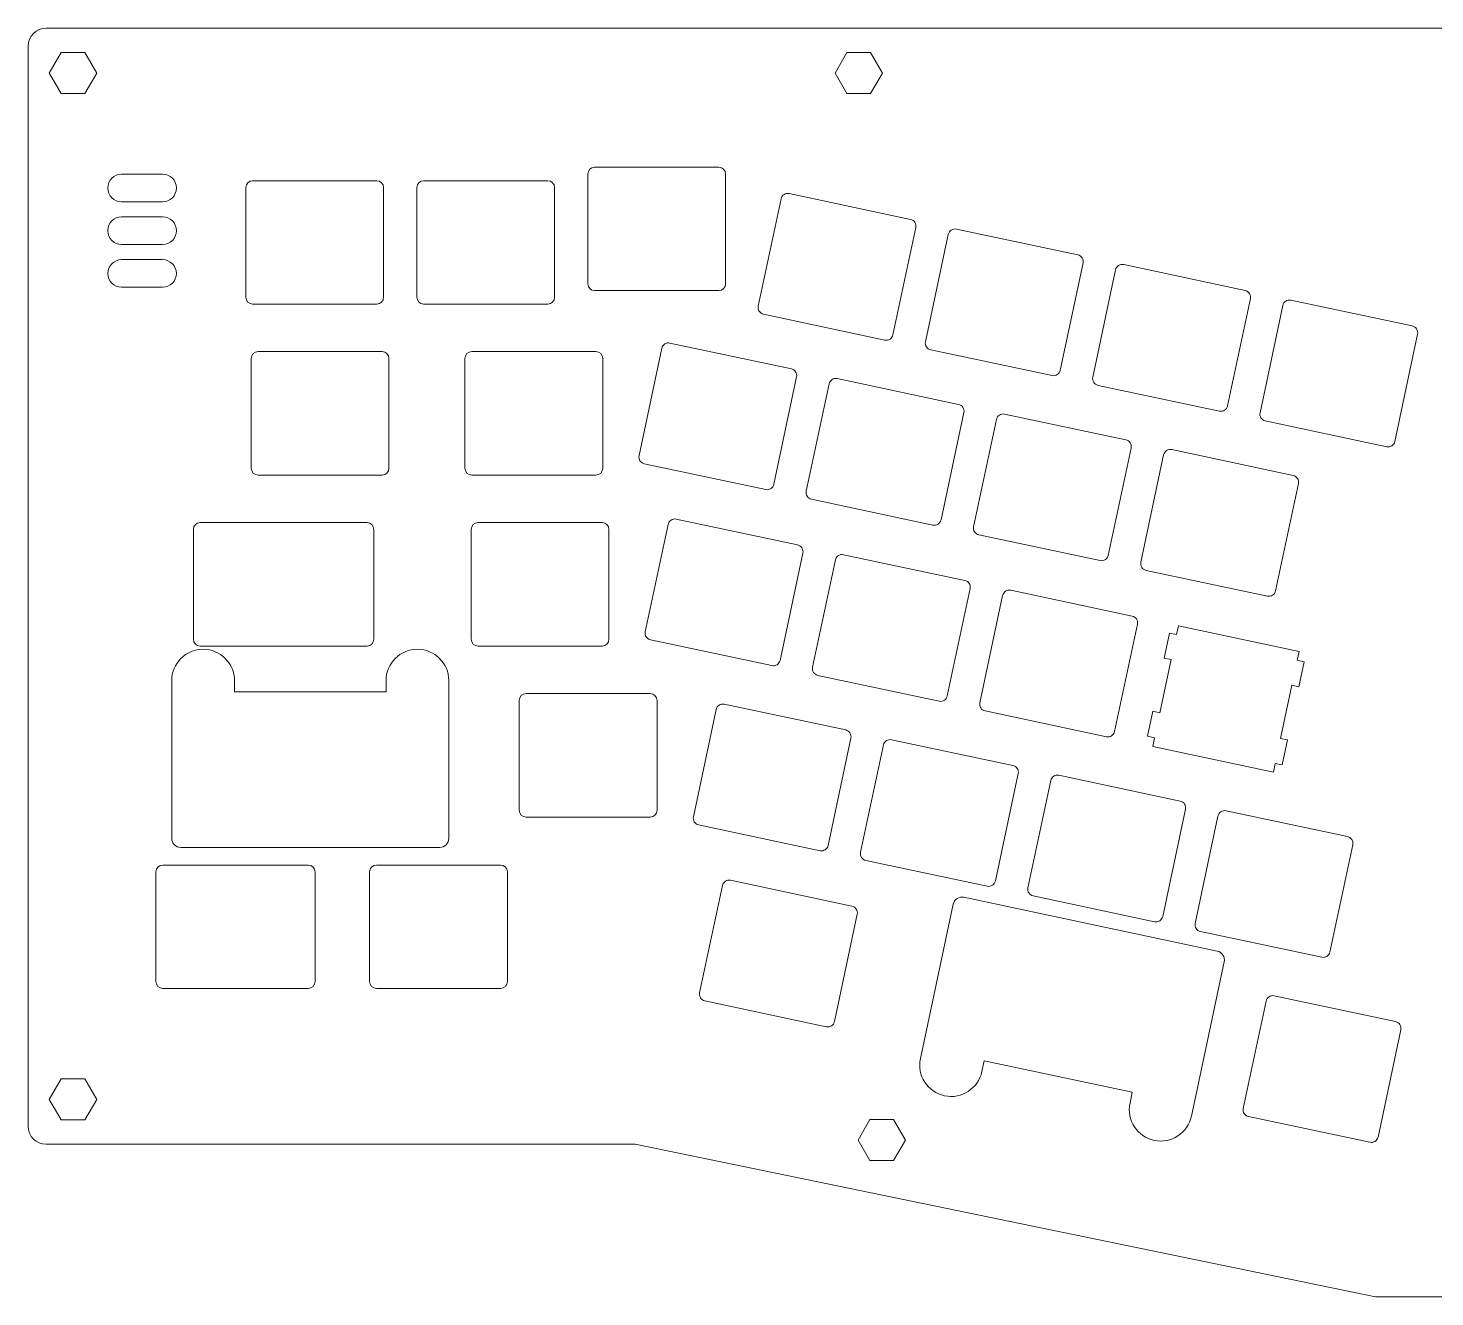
# Model space of a CAD drawing. Header units: millimetres. Extents: x -180 to 179, y -70 to 72.
# Drawn here: x -180.1 to -23.4, y -69.8 to 71.6 of the extents above; entities that cross this region are included whole.
import ezdxf

# ---------------------------------------------------------------- set-up
doc = ezdxf.new("R2010")
doc.units = ezdxf.units.MM
doc.header["$MEASUREMENT"] = 0
doc.layers.add('Layer 1', color=7, linetype='Continuous')

msp = doc.modelspace()

# ---------------------------------------------------------------- linework, layer by layer
at = {"layer": 'Layer 1', "color": 3, "lineweight": 9}
msp.add_open_spline([(-10.0096, -69.7832), (-10.0096, -69.7832), (-29.9871, -69.7832), (-29.9871, -69.7832), (-29.9871, -69.7832), (-29.9871, -69.7832), (-112.4466, -52.7825), (-112.4466, -52.7825), (-112.4466, -52.7825), (-112.4466, -52.7825), (-178.0799, -52.7825), (-178.0799, -52.7825), (-178.0799, -52.7825), (-179.1843, -52.7825), (-180.0789, -51.8874), (-180.0789, -50.7817), (-180.0789, -50.7817), (-180.0789, -50.7817), (-180.0789, 69.5713), (-180.0789, 69.5713), (-180.0789, 69.5713), (-180.0789, 70.6758), (-179.1843, 71.5724), (-178.0799, 71.5724)], degree=3, knots=[0, 0, 0, 0, 0.14285714, 0.14285714, 0.14285714, 0.14285714, 0.28571429, 0.28571429, 0.28571429, 0.28571429, 0.42857143, 0.42857143, 0.42857143, 0.42857143, 0.57142857, 0.57142857, 0.57142857, 0.57142857, 0.71428571, 0.71428571, 0.71428571, 0.71428571, 1, 1, 1, 1], dxfattribs=at)
msp.add_open_spline([(176.9986, 71.5724), (176.9986, 71.5724), (-178.0799, 71.5724), (-178.0799, 71.5724)], degree=3, dxfattribs=at)
at = {"layer": 'Layer 1', "color": 1, "lineweight": 5}
for points, knots in [([(-177.72, 66.571), (-177.72, 66.571), (-177.0602, 67.7139), (-177.0602, 67.7139), (-177.0602, 67.7139), (-177.0602, 67.7139), (-176.3988, 68.857), (-176.3988, 68.857), (-176.3988, 68.857), (-176.3988, 68.857), (-173.7606, 68.857), (-173.7606, 68.857), (-173.7606, 68.857), (-173.7606, 68.857), (-172.4412, 66.571), (-172.4412, 66.571), (-172.4412, 66.571), (-172.4412, 66.571), (-173.7606, 64.2855), (-173.7606, 64.2855), (-173.7606, 64.2855), (-173.7606, 64.2855), (-176.3988, 64.2855), (-176.3988, 64.2855), (-176.3988, 64.2855), (-176.3988, 64.2855), (-177.0602, 65.4285), (-177.0602, 65.4285), (-177.0602, 65.4285), (-177.0602, 65.4285), (-177.72, 66.571), (-177.72, 66.571)], [0, 0, 0, 0, 0.11111111, 0.11111111, 0.11111111, 0.11111111, 0.22222222, 0.22222222, 0.22222222, 0.22222222, 0.33333333, 0.33333333, 0.33333333, 0.33333333, 0.44444444, 0.44444444, 0.44444444, 0.44444444, 0.55555556, 0.55555556, 0.55555556, 0.55555556, 0.66666667, 0.66666667, 0.66666667, 0.66666667, 0.77777778, 0.77777778, 0.77777778, 0.77777778, 1, 1, 1, 1]), ([(-90.1873, 66.571), (-90.1873, 66.571), (-88.868, 68.857), (-88.868, 68.857), (-88.868, 68.857), (-88.868, 68.857), (-86.2278, 68.857), (-86.2278, 68.857), (-86.2278, 68.857), (-86.2278, 68.857), (-84.9085, 66.571), (-84.9085, 66.571), (-84.9085, 66.571), (-84.9085, 66.571), (-86.2278, 64.2855), (-86.2278, 64.2855), (-86.2278, 64.2855), (-86.2278, 64.2855), (-88.868, 64.2855), (-88.868, 64.2855), (-88.868, 64.2855), (-88.868, 64.2855), (-90.1873, 66.571), (-90.1873, 66.571)], [0, 0, 0, 0, 0.14285714, 0.14285714, 0.14285714, 0.14285714, 0.28571429, 0.28571429, 0.28571429, 0.28571429, 0.42857143, 0.42857143, 0.42857143, 0.42857143, 0.57142857, 0.57142857, 0.57142857, 0.57142857, 0.71428571, 0.71428571, 0.71428571, 0.71428571, 1, 1, 1, 1]), ([(-38.4902, 2.1192), (-38.4902, 2.1192), (-38.6976, 1.1417), (-38.6976, 1.1417), (-38.6976, 1.1417), (-38.6976, 1.1417), (-37.915, 0.9743), (-37.915, 0.9743), (-37.915, 0.9743), (-37.915, 0.9743), (-38.5086, -1.8126), (-38.5086, -1.8126), (-38.5086, -1.8126), (-38.5086, -1.8126), (-39.2912, -1.6455), (-39.2912, -1.6455), (-39.2912, -1.6455), (-39.2912, -1.6455), (-40.548, -7.5637), (-40.548, -7.5637), (-40.548, -7.5637), (-40.548, -7.5637), (-39.7653, -7.7306), (-39.7653, -7.7306), (-39.7653, -7.7306), (-39.7653, -7.7306), (-40.3589, -10.518), (-40.3589, -10.518), (-40.3589, -10.518), (-40.3589, -10.518), (-41.1416, -10.3509), (-41.1416, -10.3509), (-41.1416, -10.3509), (-41.1416, -10.3509), (-41.349, -11.3302), (-41.349, -11.3302), (-41.349, -11.3302), (-41.349, -11.3302), (-54.7984, -8.4714), (-54.7984, -8.4714), (-54.7984, -8.4714), (-54.7984, -8.4714), (-54.5905, -7.4935), (-54.5905, -7.4935), (-54.5905, -7.4935), (-54.5905, -7.4935), (-55.3732, -7.3266), (-55.3732, -7.3266), (-55.3732, -7.3266), (-55.3732, -7.3266), (-54.7801, -4.5392), (-54.7801, -4.5392), (-54.7801, -4.5392), (-54.7801, -4.5392), (-53.9974, -4.7048), (-53.9974, -4.7048), (-53.9974, -4.7048), (-53.9974, -4.7048), (-52.7406, 1.2113), (-52.7406, 1.2113), (-52.7406, 1.2113), (-52.7406, 1.2113), (-53.5232, 1.3788), (-53.5232, 1.3788), (-53.5232, 1.3788), (-53.5232, 1.3788), (-52.9297, 4.1662), (-52.9297, 4.1662), (-52.9297, 4.1662), (-52.9297, 4.1662), (-52.147, 4.0006), (-52.147, 4.0006), (-52.147, 4.0006), (-52.147, 4.0006), (-51.9395, 4.978), (-51.9395, 4.978), (-51.9395, 4.978), (-51.9395, 4.978), (-38.4902, 2.1192), (-38.4902, 2.1192)], [0, 0, 0, 0, 0.04761905, 0.04761905, 0.04761905, 0.04761905, 0.0952381, 0.0952381, 0.0952381, 0.0952381, 0.14285714, 0.14285714, 0.14285714, 0.14285714, 0.19047619, 0.19047619, 0.19047619, 0.19047619, 0.23809524, 0.23809524, 0.23809524, 0.23809524, 0.28571429, 0.28571429, 0.28571429, 0.28571429, 0.33333333, 0.33333333, 0.33333333, 0.33333333, 0.38095238, 0.38095238, 0.38095238, 0.38095238, 0.42857143, 0.42857143, 0.42857143, 0.42857143, 0.47619048, 0.47619048, 0.47619048, 0.47619048, 0.52380952, 0.52380952, 0.52380952, 0.52380952, 0.57142857, 0.57142857, 0.57142857, 0.57142857, 0.61904762, 0.61904762, 0.61904762, 0.61904762, 0.66666667, 0.66666667, 0.66666667, 0.66666667, 0.71428571, 0.71428571, 0.71428571, 0.71428571, 0.76190476, 0.76190476, 0.76190476, 0.76190476, 0.80952381, 0.80952381, 0.80952381, 0.80952381, 0.85714286, 0.85714286, 0.85714286, 0.85714286, 0.9047619, 0.9047619, 0.9047619, 0.9047619, 1, 1, 1, 1]), ([(-177.72, -47.783), (-177.72, -47.783), (-177.0602, -46.6401), (-177.0602, -46.6401), (-177.0602, -46.6401), (-177.0602, -46.6401), (-176.3988, -45.4971), (-176.3988, -45.4971), (-176.3988, -45.4971), (-176.3988, -45.4971), (-173.7606, -45.4971), (-173.7606, -45.4971), (-173.7606, -45.4971), (-173.7606, -45.4971), (-172.4412, -47.783), (-172.4412, -47.783), (-172.4412, -47.783), (-172.4412, -47.783), (-173.7606, -50.0686), (-173.7606, -50.0686), (-173.7606, -50.0686), (-173.7606, -50.0686), (-176.3988, -50.0686), (-176.3988, -50.0686), (-176.3988, -50.0686), (-176.3988, -50.0686), (-177.0602, -48.9256), (-177.0602, -48.9256), (-177.0602, -48.9256), (-177.0602, -48.9256), (-177.72, -47.783), (-177.72, -47.783)], [0, 0, 0, 0, 0.11111111, 0.11111111, 0.11111111, 0.11111111, 0.22222222, 0.22222222, 0.22222222, 0.22222222, 0.33333333, 0.33333333, 0.33333333, 0.33333333, 0.44444444, 0.44444444, 0.44444444, 0.44444444, 0.55555556, 0.55555556, 0.55555556, 0.55555556, 0.66666667, 0.66666667, 0.66666667, 0.66666667, 0.77777778, 0.77777778, 0.77777778, 0.77777778, 1, 1, 1, 1]), ([(-87.6243, -52.3211), (-87.6243, -52.3211), (-86.305, -50.0357), (-86.305, -50.0357), (-86.305, -50.0357), (-86.305, -50.0357), (-83.6648, -50.0357), (-83.6648, -50.0357), (-83.6648, -50.0357), (-83.6648, -50.0357), (-82.3455, -52.3211), (-82.3455, -52.3211), (-82.3455, -52.3211), (-82.3455, -52.3211), (-83.6648, -54.6066), (-83.6648, -54.6066), (-83.6648, -54.6066), (-83.6648, -54.6066), (-86.305, -54.6066), (-86.305, -54.6066), (-86.305, -54.6066), (-86.305, -54.6066), (-87.6243, -52.3211), (-87.6243, -52.3211)], [0, 0, 0, 0, 0.14285714, 0.14285714, 0.14285714, 0.14285714, 0.28571429, 0.28571429, 0.28571429, 0.28571429, 0.42857143, 0.42857143, 0.42857143, 0.42857143, 0.57142857, 0.57142857, 0.57142857, 0.57142857, 0.71428571, 0.71428571, 0.71428571, 0.71428571, 1, 1, 1, 1])]:
    msp.add_open_spline(points, degree=3, knots=knots, dxfattribs=at)
at = {"layer": 'Layer 1', "color": 1, "lineweight": 9}
for points, knots in [([(-169.6727, 52.2282), (-170.5219, 52.2282), (-171.2103, 52.9166), (-171.2103, 53.7658), (-171.2103, 53.7658), (-171.2103, 54.615), (-170.5219, 55.3034), (-169.6727, 55.3034)], [0, 0, 0, 0, 0.33333333, 0.33333333, 0.33333333, 0.33333333, 1, 1, 1, 1]), ([(-165.1007, 52.2282), (-164.2515, 52.2282), (-163.5631, 52.9166), (-163.5631, 53.7658), (-163.5631, 53.7658), (-163.5631, 54.615), (-164.2515, 55.3034), (-165.1007, 55.3034)], [0, 0, 0, 0, 0.33333333, 0.33333333, 0.33333333, 0.33333333, 1, 1, 1, 1]), ([(-103.142, 42.3276), (-103.142, 42.3276), (-116.9669, 42.3276), (-116.9669, 42.3276), (-116.9669, 42.3276), (-117.386, 42.3276), (-117.7289, 42.6704), (-117.7289, 43.0895), (-117.7289, 43.0895), (-117.7289, 43.0895), (-117.7289, 55.3162), (-117.7289, 55.3162), (-117.7289, 55.3162), (-117.7289, 55.7353), (-117.386, 56.0781), (-116.9669, 56.0781), (-116.9669, 56.0781), (-116.9669, 56.0781), (-103.142, 56.0781), (-103.142, 56.0781), (-103.142, 56.0781), (-102.7229, 56.0781), (-102.3801, 55.7353), (-102.3801, 55.3162), (-102.3801, 55.3162), (-102.3801, 55.3162), (-102.3801, 43.0895), (-102.3801, 43.0895), (-102.3801, 43.0895), (-102.3801, 42.6704), (-102.7229, 42.3276), (-103.142, 42.3276)], [0, 0, 0, 0, 0.11111111, 0.11111111, 0.11111111, 0.11111111, 0.22222222, 0.22222222, 0.22222222, 0.22222222, 0.33333333, 0.33333333, 0.33333333, 0.33333333, 0.44444444, 0.44444444, 0.44444444, 0.44444444, 0.55555556, 0.55555556, 0.55555556, 0.55555556, 0.66666667, 0.66666667, 0.66666667, 0.66666667, 0.77777778, 0.77777778, 0.77777778, 0.77777778, 1, 1, 1, 1]), ([(-141.2411, 40.8273), (-141.2411, 40.8273), (-155.066, 40.8273), (-155.066, 40.8273), (-155.066, 40.8273), (-155.4851, 40.8273), (-155.828, 41.1701), (-155.828, 41.5892), (-155.828, 41.5892), (-155.828, 41.5892), (-155.828, 53.8159), (-155.828, 53.8159), (-155.828, 53.8159), (-155.828, 54.235), (-155.4851, 54.5778), (-155.066, 54.5778), (-155.066, 54.5778), (-155.066, 54.5778), (-141.2411, 54.5778), (-141.2411, 54.5778), (-141.2411, 54.5778), (-140.822, 54.5778), (-140.4792, 54.235), (-140.4792, 53.8159), (-140.4792, 53.8159), (-140.4792, 53.8159), (-140.4792, 41.5892), (-140.4792, 41.5892), (-140.4792, 41.5892), (-140.4792, 41.1701), (-140.822, 40.8273), (-141.2411, 40.8273)], [0, 0, 0, 0, 0.11111111, 0.11111111, 0.11111111, 0.11111111, 0.22222222, 0.22222222, 0.22222222, 0.22222222, 0.33333333, 0.33333333, 0.33333333, 0.33333333, 0.44444444, 0.44444444, 0.44444444, 0.44444444, 0.55555556, 0.55555556, 0.55555556, 0.55555556, 0.66666667, 0.66666667, 0.66666667, 0.66666667, 0.77777778, 0.77777778, 0.77777778, 0.77777778, 1, 1, 1, 1]), ([(-122.1916, 40.8273), (-122.1916, 40.8273), (-136.0165, 40.8273), (-136.0165, 40.8273), (-136.0165, 40.8273), (-136.4356, 40.8273), (-136.7785, 41.1701), (-136.7785, 41.5892), (-136.7785, 41.5892), (-136.7785, 41.5892), (-136.7785, 53.8159), (-136.7785, 53.8159), (-136.7785, 53.8159), (-136.7785, 54.235), (-136.4356, 54.5778), (-136.0165, 54.5778), (-136.0165, 54.5778), (-136.0165, 54.5778), (-122.1916, 54.5778), (-122.1916, 54.5778), (-122.1916, 54.5778), (-121.7725, 54.5778), (-121.4297, 54.235), (-121.4297, 53.8159), (-121.4297, 53.8159), (-121.4297, 53.8159), (-121.4297, 41.5892), (-121.4297, 41.5892), (-121.4297, 41.5892), (-121.4297, 41.1701), (-121.7725, 40.8273), (-122.1916, 40.8273)], [0, 0, 0, 0, 0.11111111, 0.11111111, 0.11111111, 0.11111111, 0.22222222, 0.22222222, 0.22222222, 0.22222222, 0.33333333, 0.33333333, 0.33333333, 0.33333333, 0.44444444, 0.44444444, 0.44444444, 0.44444444, 0.55555556, 0.55555556, 0.55555556, 0.55555556, 0.66666667, 0.66666667, 0.66666667, 0.66666667, 0.77777778, 0.77777778, 0.77777778, 0.77777778, 1, 1, 1, 1]), ([(-98.1568, 39.6938), (-98.1568, 39.6938), (-84.6342, 36.8195), (-84.6342, 36.8195), (-84.6342, 36.8195), (-84.2243, 36.7324), (-83.8175, 36.9965), (-83.7304, 37.4064), (-83.7304, 37.4064), (-83.7304, 37.4064), (-81.1884, 49.3658), (-81.1884, 49.3658), (-81.1884, 49.3658), (-81.1012, 49.7757), (-81.3654, 50.1824), (-81.7753, 50.2695), (-81.7753, 50.2695), (-81.7753, 50.2695), (-95.2979, 53.1439), (-95.2979, 53.1439), (-95.2979, 53.1439), (-95.7079, 53.231), (-96.1146, 52.9669), (-96.2018, 52.557), (-96.2018, 52.557), (-96.2018, 52.557), (-98.7438, 40.5976), (-98.7438, 40.5976), (-98.7438, 40.5976), (-98.8309, 40.1877), (-98.5668, 39.781), (-98.1568, 39.6938)], [0, 0, 0, 0, 0.11111111, 0.11111111, 0.11111111, 0.11111111, 0.22222222, 0.22222222, 0.22222222, 0.22222222, 0.33333333, 0.33333333, 0.33333333, 0.33333333, 0.44444444, 0.44444444, 0.44444444, 0.44444444, 0.55555556, 0.55555556, 0.55555556, 0.55555556, 0.66666667, 0.66666667, 0.66666667, 0.66666667, 0.77777778, 0.77777778, 0.77777778, 0.77777778, 1, 1, 1, 1]), ([(-169.6727, 47.4657), (-170.5219, 47.4657), (-171.2103, 48.1541), (-171.2103, 49.0033), (-171.2103, 49.0033), (-171.2103, 49.8525), (-170.5219, 50.5409), (-169.6727, 50.5409)], [0, 0, 0, 0, 0.33333333, 0.33333333, 0.33333333, 0.33333333, 1, 1, 1, 1]), ([(-165.1007, 47.4657), (-164.2515, 47.4657), (-163.5631, 48.1541), (-163.5631, 49.0033), (-163.5631, 49.0033), (-163.5631, 49.8525), (-164.2515, 50.5409), (-165.1007, 50.5409)], [0, 0, 0, 0, 0.33333333, 0.33333333, 0.33333333, 0.33333333, 1, 1, 1, 1]), ([(-79.5235, 35.7332), (-79.5235, 35.7332), (-66.0009, 32.8589), (-66.0009, 32.8589), (-66.0009, 32.8589), (-65.591, 32.7718), (-65.1842, 33.0359), (-65.0971, 33.4458), (-65.0971, 33.4458), (-65.0971, 33.4458), (-62.5551, 45.4051), (-62.5551, 45.4051), (-62.5551, 45.4051), (-62.4679, 45.8151), (-62.7321, 46.2218), (-63.142, 46.3089), (-63.142, 46.3089), (-63.142, 46.3089), (-76.6646, 49.1832), (-76.6646, 49.1832), (-76.6646, 49.1832), (-77.0746, 49.2704), (-77.4813, 49.0063), (-77.5684, 48.5963), (-77.5684, 48.5963), (-77.5684, 48.5963), (-80.1105, 36.637), (-80.1105, 36.637), (-80.1105, 36.637), (-80.1976, 36.2271), (-79.9334, 35.8203), (-79.5235, 35.7332)], [0, 0, 0, 0, 0.11111111, 0.11111111, 0.11111111, 0.11111111, 0.22222222, 0.22222222, 0.22222222, 0.22222222, 0.33333333, 0.33333333, 0.33333333, 0.33333333, 0.44444444, 0.44444444, 0.44444444, 0.44444444, 0.55555556, 0.55555556, 0.55555556, 0.55555556, 0.66666667, 0.66666667, 0.66666667, 0.66666667, 0.77777778, 0.77777778, 0.77777778, 0.77777778, 1, 1, 1, 1]), ([(-169.6727, 42.7032), (-170.5219, 42.7032), (-171.2103, 43.3916), (-171.2103, 44.2408), (-171.2103, 44.2408), (-171.2103, 45.09), (-170.5219, 45.7784), (-169.6727, 45.7784)], [0, 0, 0, 0, 0.33333333, 0.33333333, 0.33333333, 0.33333333, 1, 1, 1, 1]), ([(-165.1007, 42.7032), (-164.2515, 42.7032), (-163.5631, 43.3916), (-163.5631, 44.2408), (-163.5631, 44.2408), (-163.5631, 45.09), (-164.2515, 45.7784), (-165.1007, 45.7784)], [0, 0, 0, 0, 0.33333333, 0.33333333, 0.33333333, 0.33333333, 1, 1, 1, 1]), ([(-60.8881, 31.7742), (-60.8881, 31.7742), (-47.3655, 28.8999), (-47.3655, 28.8999), (-47.3655, 28.8999), (-46.9556, 28.8128), (-46.5488, 29.0769), (-46.4617, 29.4868), (-46.4617, 29.4868), (-46.4617, 29.4868), (-43.9197, 41.4462), (-43.9197, 41.4462), (-43.9197, 41.4462), (-43.8325, 41.8561), (-44.0967, 42.2628), (-44.5066, 42.3499), (-44.5066, 42.3499), (-44.5066, 42.3499), (-58.0292, 45.2243), (-58.0292, 45.2243), (-58.0292, 45.2243), (-58.4392, 45.3114), (-58.8459, 45.0473), (-58.9331, 44.6374), (-58.9331, 44.6374), (-58.9331, 44.6374), (-61.4751, 32.678), (-61.4751, 32.678), (-61.4751, 32.678), (-61.5622, 32.2681), (-61.2981, 31.8614), (-60.8881, 31.7742)], [0, 0, 0, 0, 0.11111111, 0.11111111, 0.11111111, 0.11111111, 0.22222222, 0.22222222, 0.22222222, 0.22222222, 0.33333333, 0.33333333, 0.33333333, 0.33333333, 0.44444444, 0.44444444, 0.44444444, 0.44444444, 0.55555556, 0.55555556, 0.55555556, 0.55555556, 0.66666667, 0.66666667, 0.66666667, 0.66666667, 0.77777778, 0.77777778, 0.77777778, 0.77777778, 1, 1, 1, 1]), ([(-42.2548, 27.8136), (-42.2548, 27.8136), (-28.7322, 24.9393), (-28.7322, 24.9393), (-28.7322, 24.9393), (-28.3223, 24.8522), (-27.9155, 25.1163), (-27.8284, 25.5262), (-27.8284, 25.5262), (-27.8284, 25.5262), (-25.2864, 37.4855), (-25.2864, 37.4855), (-25.2864, 37.4855), (-25.1992, 37.8955), (-25.4634, 38.3022), (-25.8733, 38.3893), (-25.8733, 38.3893), (-25.8733, 38.3893), (-39.3959, 41.2636), (-39.3959, 41.2636), (-39.3959, 41.2636), (-39.8059, 41.3508), (-40.2126, 41.0867), (-40.2997, 40.6767), (-40.2997, 40.6767), (-40.2997, 40.6767), (-42.8418, 28.7174), (-42.8418, 28.7174), (-42.8418, 28.7174), (-42.9289, 28.3075), (-42.6647, 27.9007), (-42.2548, 27.8136)], [0, 0, 0, 0, 0.11111111, 0.11111111, 0.11111111, 0.11111111, 0.22222222, 0.22222222, 0.22222222, 0.22222222, 0.33333333, 0.33333333, 0.33333333, 0.33333333, 0.44444444, 0.44444444, 0.44444444, 0.44444444, 0.55555556, 0.55555556, 0.55555556, 0.55555556, 0.66666667, 0.66666667, 0.66666667, 0.66666667, 0.77777778, 0.77777778, 0.77777778, 0.77777778, 1, 1, 1, 1]), ([(-111.4353, 23.0398), (-111.4353, 23.0398), (-97.9127, 20.1655), (-97.9127, 20.1655), (-97.9127, 20.1655), (-97.5028, 20.0784), (-97.096, 20.3425), (-97.0089, 20.7524), (-97.0089, 20.7524), (-97.0089, 20.7524), (-94.4669, 32.7118), (-94.4669, 32.7118), (-94.4669, 32.7118), (-94.3797, 33.1217), (-94.6439, 33.5284), (-95.0538, 33.6155), (-95.0538, 33.6155), (-95.0538, 33.6155), (-108.5764, 36.4899), (-108.5764, 36.4899), (-108.5764, 36.4899), (-108.9864, 36.577), (-109.3931, 36.3129), (-109.4803, 35.903), (-109.4803, 35.903), (-109.4803, 35.903), (-112.0223, 23.9436), (-112.0223, 23.9436), (-112.0223, 23.9436), (-112.1094, 23.5337), (-111.8453, 23.127), (-111.4353, 23.0398)], [0, 0, 0, 0, 0.11111111, 0.11111111, 0.11111111, 0.11111111, 0.22222222, 0.22222222, 0.22222222, 0.22222222, 0.33333333, 0.33333333, 0.33333333, 0.33333333, 0.44444444, 0.44444444, 0.44444444, 0.44444444, 0.55555556, 0.55555556, 0.55555556, 0.55555556, 0.66666667, 0.66666667, 0.66666667, 0.66666667, 0.77777778, 0.77777778, 0.77777778, 0.77777778, 1, 1, 1, 1]), ([(-140.6402, 21.7778), (-140.6402, 21.7778), (-154.4651, 21.7778), (-154.4651, 21.7778), (-154.4651, 21.7778), (-154.8842, 21.7778), (-155.2271, 22.1206), (-155.2271, 22.5397), (-155.2271, 22.5397), (-155.2271, 22.5397), (-155.2271, 34.7664), (-155.2271, 34.7664), (-155.2271, 34.7664), (-155.2271, 35.1855), (-154.8842, 35.5283), (-154.4651, 35.5283), (-154.4651, 35.5283), (-154.4651, 35.5283), (-140.6402, 35.5283), (-140.6402, 35.5283), (-140.6402, 35.5283), (-140.2211, 35.5283), (-139.8783, 35.1855), (-139.8783, 34.7664), (-139.8783, 34.7664), (-139.8783, 34.7664), (-139.8783, 22.5397), (-139.8783, 22.5397), (-139.8783, 22.5397), (-139.8783, 22.1206), (-140.2211, 21.7778), (-140.6402, 21.7778)], [0, 0, 0, 0, 0.11111111, 0.11111111, 0.11111111, 0.11111111, 0.22222222, 0.22222222, 0.22222222, 0.22222222, 0.33333333, 0.33333333, 0.33333333, 0.33333333, 0.44444444, 0.44444444, 0.44444444, 0.44444444, 0.55555556, 0.55555556, 0.55555556, 0.55555556, 0.66666667, 0.66666667, 0.66666667, 0.66666667, 0.77777778, 0.77777778, 0.77777778, 0.77777778, 1, 1, 1, 1]), ([(-116.8312, 21.7778), (-116.8312, 21.7778), (-130.6561, 21.7778), (-130.6561, 21.7778), (-130.6561, 21.7778), (-131.0752, 21.7778), (-131.4181, 22.1206), (-131.4181, 22.5397), (-131.4181, 22.5397), (-131.4181, 22.5397), (-131.4181, 34.7664), (-131.4181, 34.7664), (-131.4181, 34.7664), (-131.4181, 35.1855), (-131.0752, 35.5283), (-130.6561, 35.5283), (-130.6561, 35.5283), (-130.6561, 35.5283), (-116.8312, 35.5283), (-116.8312, 35.5283), (-116.8312, 35.5283), (-116.4121, 35.5283), (-116.0693, 35.1855), (-116.0693, 34.7664), (-116.0693, 34.7664), (-116.0693, 34.7664), (-116.0693, 22.5397), (-116.0693, 22.5397), (-116.0693, 22.5397), (-116.0693, 22.1206), (-116.4121, 21.7778), (-116.8312, 21.7778)], [0, 0, 0, 0, 0.11111111, 0.11111111, 0.11111111, 0.11111111, 0.22222222, 0.22222222, 0.22222222, 0.22222222, 0.33333333, 0.33333333, 0.33333333, 0.33333333, 0.44444444, 0.44444444, 0.44444444, 0.44444444, 0.55555556, 0.55555556, 0.55555556, 0.55555556, 0.66666667, 0.66666667, 0.66666667, 0.66666667, 0.77777778, 0.77777778, 0.77777778, 0.77777778, 1, 1, 1, 1]), ([(-92.802, 19.0792), (-92.802, 19.0792), (-79.2794, 16.2049), (-79.2794, 16.2049), (-79.2794, 16.2049), (-78.8695, 16.1178), (-78.4627, 16.3819), (-78.3756, 16.7918), (-78.3756, 16.7918), (-78.3756, 16.7918), (-75.8336, 28.7511), (-75.8336, 28.7511), (-75.8336, 28.7511), (-75.7464, 29.1611), (-76.0106, 29.5678), (-76.4205, 29.6549), (-76.4205, 29.6549), (-76.4205, 29.6549), (-89.9431, 32.5292), (-89.9431, 32.5292), (-89.9431, 32.5292), (-90.3531, 32.6164), (-90.7598, 32.3523), (-90.8469, 31.9423), (-90.8469, 31.9423), (-90.8469, 31.9423), (-93.389, 19.983), (-93.389, 19.983), (-93.389, 19.983), (-93.4761, 19.5731), (-93.2119, 19.1663), (-92.802, 19.0792)], [0, 0, 0, 0, 0.11111111, 0.11111111, 0.11111111, 0.11111111, 0.22222222, 0.22222222, 0.22222222, 0.22222222, 0.33333333, 0.33333333, 0.33333333, 0.33333333, 0.44444444, 0.44444444, 0.44444444, 0.44444444, 0.55555556, 0.55555556, 0.55555556, 0.55555556, 0.66666667, 0.66666667, 0.66666667, 0.66666667, 0.77777778, 0.77777778, 0.77777778, 0.77777778, 1, 1, 1, 1]), ([(-74.1666, 15.1202), (-74.1666, 15.1202), (-60.644, 12.2459), (-60.644, 12.2459), (-60.644, 12.2459), (-60.2341, 12.1588), (-59.8273, 12.4229), (-59.7402, 12.8328), (-59.7402, 12.8328), (-59.7402, 12.8328), (-57.1982, 24.7922), (-57.1982, 24.7922), (-57.1982, 24.7922), (-57.111, 25.2021), (-57.3752, 25.6088), (-57.7851, 25.6959), (-57.7851, 25.6959), (-57.7851, 25.6959), (-71.3077, 28.5703), (-71.3077, 28.5703), (-71.3077, 28.5703), (-71.7177, 28.6574), (-72.1244, 28.3933), (-72.2116, 27.9834), (-72.2116, 27.9834), (-72.2116, 27.9834), (-74.7536, 16.024), (-74.7536, 16.024), (-74.7536, 16.024), (-74.8407, 15.6141), (-74.5766, 15.2074), (-74.1666, 15.1202)], [0, 0, 0, 0, 0.11111111, 0.11111111, 0.11111111, 0.11111111, 0.22222222, 0.22222222, 0.22222222, 0.22222222, 0.33333333, 0.33333333, 0.33333333, 0.33333333, 0.44444444, 0.44444444, 0.44444444, 0.44444444, 0.55555556, 0.55555556, 0.55555556, 0.55555556, 0.66666667, 0.66666667, 0.66666667, 0.66666667, 0.77777778, 0.77777778, 0.77777778, 0.77777778, 1, 1, 1, 1]), ([(-55.5333, 11.1596), (-55.5333, 11.1596), (-42.0107, 8.2853), (-42.0107, 8.2853), (-42.0107, 8.2853), (-41.6008, 8.1982), (-41.194, 8.4623), (-41.1069, 8.8722), (-41.1069, 8.8722), (-41.1069, 8.8722), (-38.5649, 20.8315), (-38.5649, 20.8315), (-38.5649, 20.8315), (-38.4777, 21.2415), (-38.7419, 21.6482), (-39.1518, 21.7353), (-39.1518, 21.7353), (-39.1518, 21.7353), (-52.6744, 24.6096), (-52.6744, 24.6096), (-52.6744, 24.6096), (-53.0844, 24.6968), (-53.4911, 24.4327), (-53.5782, 24.0227), (-53.5782, 24.0227), (-53.5782, 24.0227), (-56.1203, 12.0634), (-56.1203, 12.0634), (-56.1203, 12.0634), (-56.2074, 11.6535), (-55.9432, 11.2467), (-55.5333, 11.1596)], [0, 0, 0, 0, 0.11111111, 0.11111111, 0.11111111, 0.11111111, 0.22222222, 0.22222222, 0.22222222, 0.22222222, 0.33333333, 0.33333333, 0.33333333, 0.33333333, 0.44444444, 0.44444444, 0.44444444, 0.44444444, 0.55555556, 0.55555556, 0.55555556, 0.55555556, 0.66666667, 0.66666667, 0.66666667, 0.66666667, 0.77777778, 0.77777778, 0.77777778, 0.77777778, 1, 1, 1, 1]), ([(-142.3251, 2.7285), (-142.3251, 2.7285), (-160.9122, 2.7285), (-160.9122, 2.7285), (-160.9122, 2.7285), (-161.3313, 2.7285), (-161.6742, 3.0713), (-161.6742, 3.4904), (-161.6742, 3.4904), (-161.6742, 3.4904), (-161.6742, 15.7171), (-161.6742, 15.7171), (-161.6742, 15.7171), (-161.6742, 16.1362), (-161.3313, 16.479), (-160.9122, 16.479), (-160.9122, 16.479), (-160.9122, 16.479), (-142.3251, 16.479), (-142.3251, 16.479), (-142.3251, 16.479), (-141.906, 16.479), (-141.5632, 16.1362), (-141.5632, 15.7171), (-141.5632, 15.7171), (-141.5632, 15.7171), (-141.5632, 3.4904), (-141.5632, 3.4904), (-141.5632, 3.4904), (-141.5632, 3.0713), (-141.906, 2.7285), (-142.3251, 2.7285)], [0, 0, 0, 0, 0.11111111, 0.11111111, 0.11111111, 0.11111111, 0.22222222, 0.22222222, 0.22222222, 0.22222222, 0.33333333, 0.33333333, 0.33333333, 0.33333333, 0.44444444, 0.44444444, 0.44444444, 0.44444444, 0.55555556, 0.55555556, 0.55555556, 0.55555556, 0.66666667, 0.66666667, 0.66666667, 0.66666667, 0.77777778, 0.77777778, 0.77777778, 0.77777778, 1, 1, 1, 1]), ([(-116.132, 2.7283), (-116.132, 2.7283), (-129.9569, 2.7283), (-129.9569, 2.7283), (-129.9569, 2.7283), (-130.376, 2.7283), (-130.7189, 3.0711), (-130.7189, 3.4902), (-130.7189, 3.4902), (-130.7189, 3.4902), (-130.7189, 15.7169), (-130.7189, 15.7169), (-130.7189, 15.7169), (-130.7189, 16.136), (-130.376, 16.4788), (-129.9569, 16.4788), (-129.9569, 16.4788), (-129.9569, 16.4788), (-116.132, 16.4788), (-116.132, 16.4788), (-116.132, 16.4788), (-115.7129, 16.4788), (-115.3701, 16.136), (-115.3701, 15.7169), (-115.3701, 15.7169), (-115.3701, 15.7169), (-115.3701, 3.4902), (-115.3701, 3.4902), (-115.3701, 3.4902), (-115.3701, 3.0711), (-115.7129, 2.7283), (-116.132, 2.7283)], [0, 0, 0, 0, 0.11111111, 0.11111111, 0.11111111, 0.11111111, 0.22222222, 0.22222222, 0.22222222, 0.22222222, 0.33333333, 0.33333333, 0.33333333, 0.33333333, 0.44444444, 0.44444444, 0.44444444, 0.44444444, 0.55555556, 0.55555556, 0.55555556, 0.55555556, 0.66666667, 0.66666667, 0.66666667, 0.66666667, 0.77777778, 0.77777778, 0.77777778, 0.77777778, 1, 1, 1, 1]), ([(-110.737, 3.4169), (-110.737, 3.4169), (-97.2144, 0.5426), (-97.2144, 0.5426), (-97.2144, 0.5426), (-96.8045, 0.4555), (-96.3977, 0.7196), (-96.3106, 1.1295), (-96.3106, 1.1295), (-96.3106, 1.1295), (-93.7686, 13.0889), (-93.7686, 13.0889), (-93.7686, 13.0889), (-93.6814, 13.4988), (-93.9456, 13.9055), (-94.3555, 13.9926), (-94.3555, 13.9926), (-94.3555, 13.9926), (-107.8781, 16.867), (-107.8781, 16.867), (-107.8781, 16.867), (-108.2881, 16.9541), (-108.6948, 16.69), (-108.782, 16.2801), (-108.782, 16.2801), (-108.782, 16.2801), (-111.324, 4.3207), (-111.324, 4.3207), (-111.324, 4.3207), (-111.4111, 3.9108), (-111.147, 3.5041), (-110.737, 3.4169)], [0, 0, 0, 0, 0.11111111, 0.11111111, 0.11111111, 0.11111111, 0.22222222, 0.22222222, 0.22222222, 0.22222222, 0.33333333, 0.33333333, 0.33333333, 0.33333333, 0.44444444, 0.44444444, 0.44444444, 0.44444444, 0.55555556, 0.55555556, 0.55555556, 0.55555556, 0.66666667, 0.66666667, 0.66666667, 0.66666667, 0.77777778, 0.77777778, 0.77777778, 0.77777778, 1, 1, 1, 1]), ([(-92.1037, -0.5437), (-92.1037, -0.5437), (-78.5811, -3.418), (-78.5811, -3.418), (-78.5811, -3.418), (-78.1712, -3.5051), (-77.7644, -3.241), (-77.6773, -2.8311), (-77.6773, -2.8311), (-77.6773, -2.8311), (-75.1353, 9.1282), (-75.1353, 9.1282), (-75.1353, 9.1282), (-75.0481, 9.5382), (-75.3123, 9.9449), (-75.7222, 10.032), (-75.7222, 10.032), (-75.7222, 10.032), (-89.2448, 12.9063), (-89.2448, 12.9063), (-89.2448, 12.9063), (-89.6548, 12.9935), (-90.0615, 12.7294), (-90.1486, 12.3194), (-90.1486, 12.3194), (-90.1486, 12.3194), (-92.6907, 0.3601), (-92.6907, 0.3601), (-92.6907, 0.3601), (-92.7778, -0.0498), (-92.5136, -0.4566), (-92.1037, -0.5437)], [0, 0, 0, 0, 0.11111111, 0.11111111, 0.11111111, 0.11111111, 0.22222222, 0.22222222, 0.22222222, 0.22222222, 0.33333333, 0.33333333, 0.33333333, 0.33333333, 0.44444444, 0.44444444, 0.44444444, 0.44444444, 0.55555556, 0.55555556, 0.55555556, 0.55555556, 0.66666667, 0.66666667, 0.66666667, 0.66666667, 0.77777778, 0.77777778, 0.77777778, 0.77777778, 1, 1, 1, 1]), ([(-73.4683, -4.5027), (-73.4683, -4.5027), (-59.9457, -7.377), (-59.9457, -7.377), (-59.9457, -7.377), (-59.5358, -7.4641), (-59.129, -7.2), (-59.0419, -6.7901), (-59.0419, -6.7901), (-59.0419, -6.7901), (-56.4999, 5.1693), (-56.4999, 5.1693), (-56.4999, 5.1693), (-56.4127, 5.5792), (-56.6769, 5.9859), (-57.0868, 6.073), (-57.0868, 6.073), (-57.0868, 6.073), (-70.6094, 8.9474), (-70.6094, 8.9474), (-70.6094, 8.9474), (-71.0194, 9.0345), (-71.4261, 8.7704), (-71.5133, 8.3605), (-71.5133, 8.3605), (-71.5133, 8.3605), (-74.0553, -3.5989), (-74.0553, -3.5989), (-74.0553, -3.5989), (-74.1424, -4.0088), (-73.8783, -4.4155), (-73.4683, -4.5027)], [0, 0, 0, 0, 0.11111111, 0.11111111, 0.11111111, 0.11111111, 0.22222222, 0.22222222, 0.22222222, 0.22222222, 0.33333333, 0.33333333, 0.33333333, 0.33333333, 0.44444444, 0.44444444, 0.44444444, 0.44444444, 0.55555556, 0.55555556, 0.55555556, 0.55555556, 0.66666667, 0.66666667, 0.66666667, 0.66666667, 0.77777778, 0.77777778, 0.77777778, 0.77777778, 1, 1, 1, 1]), ([(-164.0878, -1.128), (-164.0878, 0.8047), (-162.521, 2.3715), (-160.5883, 2.3715), (-160.5883, 2.3715), (-158.6556, 2.3715), (-157.0888, 0.8047), (-157.0888, -1.128)], [0, 0, 0, 0, 0.33333333, 0.33333333, 0.33333333, 0.33333333, 1, 1, 1, 1]), ([(-140.2108, -1.128), (-140.2108, 0.8047), (-138.644, 2.3715), (-136.7113, 2.3715), (-136.7113, 2.3715), (-134.7786, 2.3715), (-133.2118, 0.8047), (-133.2118, -1.128)], [0, 0, 0, 0, 0.33333333, 0.33333333, 0.33333333, 0.33333333, 1, 1, 1, 1]), ([(-158.1046, -19.712), (-158.1046, -19.712), (-163.0719, -19.712), (-163.0719, -19.712), (-163.0719, -19.712), (-163.6306, -19.712), (-164.0878, -19.2548), (-164.0878, -18.696), (-164.0878, -18.696), (-164.0878, -18.696), (-164.0878, -1.128), (-164.0878, -1.128)], [0, 0, 0, 0, 0.25, 0.25, 0.25, 0.25, 0.5, 0.5, 0.5, 0.5, 1, 1, 1, 1]), ([(-157.0888, -1.1111), (-157.0888, -1.1167), (-157.0887, -1.1224), (-157.0887, -1.128), (-157.0887, -1.128), (-157.0887, -1.128), (-157.0887, -2.3582), (-157.0887, -2.3582)], [0, 0, 0, 0, 0.33333333, 0.33333333, 0.33333333, 0.33333333, 1, 1, 1, 1]), ([(-133.2118, -1.1111), (-133.2118, -1.1167), (-133.2117, -1.1224), (-133.2117, -1.128), (-133.2117, -1.128), (-133.2117, -1.128), (-133.2117, -18.696), (-133.2117, -18.696), (-133.2117, -18.696), (-133.2117, -19.2548), (-133.6689, -19.712), (-134.2276, -19.712), (-134.2276, -19.712), (-134.2276, -19.712), (-139.1949, -19.712), (-139.1949, -19.712)], [0, 0, 0, 0, 0.2, 0.2, 0.2, 0.2, 0.4, 0.4, 0.4, 0.4, 0.6, 0.6, 0.6, 0.6, 1, 1, 1, 1]), ([(-110.7816, -16.3212), (-110.7816, -16.3212), (-124.6065, -16.3212), (-124.6065, -16.3212), (-124.6065, -16.3212), (-125.0256, -16.3212), (-125.3685, -15.9784), (-125.3685, -15.5593), (-125.3685, -15.5593), (-125.3685, -15.5593), (-125.3685, -3.3326), (-125.3685, -3.3326), (-125.3685, -3.3326), (-125.3685, -2.9135), (-125.0256, -2.5707), (-124.6065, -2.5707), (-124.6065, -2.5707), (-124.6065, -2.5707), (-110.7816, -2.5707), (-110.7816, -2.5707), (-110.7816, -2.5707), (-110.3625, -2.5707), (-110.0197, -2.9135), (-110.0197, -3.3326), (-110.0197, -3.3326), (-110.0197, -3.3326), (-110.0197, -15.5593), (-110.0197, -15.5593), (-110.0197, -15.5593), (-110.0197, -15.9784), (-110.3625, -16.3212), (-110.7816, -16.3212)], [0, 0, 0, 0, 0.11111111, 0.11111111, 0.11111111, 0.11111111, 0.22222222, 0.22222222, 0.22222222, 0.22222222, 0.33333333, 0.33333333, 0.33333333, 0.33333333, 0.44444444, 0.44444444, 0.44444444, 0.44444444, 0.55555556, 0.55555556, 0.55555556, 0.55555556, 0.66666667, 0.66666667, 0.66666667, 0.66666667, 0.77777778, 0.77777778, 0.77777778, 0.77777778, 1, 1, 1, 1]), ([(-105.3822, -17.1962), (-105.3822, -17.1962), (-91.8596, -20.0705), (-91.8596, -20.0705), (-91.8596, -20.0705), (-91.4497, -20.1576), (-91.0429, -19.8935), (-90.9558, -19.4836), (-90.9558, -19.4836), (-90.9558, -19.4836), (-88.4138, -7.5242), (-88.4138, -7.5242), (-88.4138, -7.5242), (-88.3266, -7.1143), (-88.5908, -6.7076), (-89.0007, -6.6205), (-89.0007, -6.6205), (-89.0007, -6.6205), (-102.5233, -3.7461), (-102.5233, -3.7461), (-102.5233, -3.7461), (-102.9333, -3.659), (-103.34, -3.9231), (-103.4272, -4.333), (-103.4272, -4.333), (-103.4272, -4.333), (-105.9692, -16.2924), (-105.9692, -16.2924), (-105.9692, -16.2924), (-106.0563, -16.7023), (-105.7922, -17.109), (-105.3822, -17.1962)], [0, 0, 0, 0, 0.11111111, 0.11111111, 0.11111111, 0.11111111, 0.22222222, 0.22222222, 0.22222222, 0.22222222, 0.33333333, 0.33333333, 0.33333333, 0.33333333, 0.44444444, 0.44444444, 0.44444444, 0.44444444, 0.55555556, 0.55555556, 0.55555556, 0.55555556, 0.66666667, 0.66666667, 0.66666667, 0.66666667, 0.77777778, 0.77777778, 0.77777778, 0.77777778, 1, 1, 1, 1]), ([(-86.7489, -21.1568), (-86.7489, -21.1568), (-73.2263, -24.0311), (-73.2263, -24.0311), (-73.2263, -24.0311), (-72.8164, -24.1182), (-72.4096, -23.8541), (-72.3225, -23.4442), (-72.3225, -23.4442), (-72.3225, -23.4442), (-69.7805, -11.4849), (-69.7805, -11.4849), (-69.7805, -11.4849), (-69.6933, -11.0749), (-69.9575, -10.6682), (-70.3674, -10.5811), (-70.3674, -10.5811), (-70.3674, -10.5811), (-83.89, -7.7068), (-83.89, -7.7068), (-83.89, -7.7068), (-84.3, -7.6196), (-84.7067, -7.8837), (-84.7938, -8.2937), (-84.7938, -8.2937), (-84.7938, -8.2937), (-87.3359, -20.253), (-87.3359, -20.253), (-87.3359, -20.253), (-87.423, -20.6629), (-87.1588, -21.0697), (-86.7489, -21.1568)], [0, 0, 0, 0, 0.11111111, 0.11111111, 0.11111111, 0.11111111, 0.22222222, 0.22222222, 0.22222222, 0.22222222, 0.33333333, 0.33333333, 0.33333333, 0.33333333, 0.44444444, 0.44444444, 0.44444444, 0.44444444, 0.55555556, 0.55555556, 0.55555556, 0.55555556, 0.66666667, 0.66666667, 0.66666667, 0.66666667, 0.77777778, 0.77777778, 0.77777778, 0.77777778, 1, 1, 1, 1]), ([(-68.1135, -25.1158), (-68.1135, -25.1158), (-54.5909, -27.9901), (-54.5909, -27.9901), (-54.5909, -27.9901), (-54.181, -28.0772), (-53.7742, -27.8131), (-53.6871, -27.4032), (-53.6871, -27.4032), (-53.6871, -27.4032), (-51.1451, -15.4438), (-51.1451, -15.4438), (-51.1451, -15.4438), (-51.0579, -15.0339), (-51.3221, -14.6272), (-51.732, -14.5401), (-51.732, -14.5401), (-51.732, -14.5401), (-65.2546, -11.6657), (-65.2546, -11.6657), (-65.2546, -11.6657), (-65.6646, -11.5786), (-66.0713, -11.8427), (-66.1585, -12.2526), (-66.1585, -12.2526), (-66.1585, -12.2526), (-68.7005, -24.212), (-68.7005, -24.212), (-68.7005, -24.212), (-68.7876, -24.6219), (-68.5235, -25.0286), (-68.1135, -25.1158)], [0, 0, 0, 0, 0.11111111, 0.11111111, 0.11111111, 0.11111111, 0.22222222, 0.22222222, 0.22222222, 0.22222222, 0.33333333, 0.33333333, 0.33333333, 0.33333333, 0.44444444, 0.44444444, 0.44444444, 0.44444444, 0.55555556, 0.55555556, 0.55555556, 0.55555556, 0.66666667, 0.66666667, 0.66666667, 0.66666667, 0.77777778, 0.77777778, 0.77777778, 0.77777778, 1, 1, 1, 1]), ([(-49.4802, -29.0764), (-49.4802, -29.0764), (-35.9576, -31.9507), (-35.9576, -31.9507), (-35.9576, -31.9507), (-35.5477, -32.0378), (-35.1409, -31.7737), (-35.0538, -31.3638), (-35.0538, -31.3638), (-35.0538, -31.3638), (-32.5118, -19.4045), (-32.5118, -19.4045), (-32.5118, -19.4045), (-32.4246, -18.9945), (-32.6888, -18.5878), (-33.0987, -18.5007), (-33.0987, -18.5007), (-33.0987, -18.5007), (-46.6213, -15.6264), (-46.6213, -15.6264), (-46.6213, -15.6264), (-47.0313, -15.5392), (-47.438, -15.8033), (-47.5251, -16.2133), (-47.5251, -16.2133), (-47.5251, -16.2133), (-50.0672, -28.1726), (-50.0672, -28.1726), (-50.0672, -28.1726), (-50.1543, -28.5825), (-49.8901, -28.9893), (-49.4802, -29.0764)], [0, 0, 0, 0, 0.11111111, 0.11111111, 0.11111111, 0.11111111, 0.22222222, 0.22222222, 0.22222222, 0.22222222, 0.33333333, 0.33333333, 0.33333333, 0.33333333, 0.44444444, 0.44444444, 0.44444444, 0.44444444, 0.55555556, 0.55555556, 0.55555556, 0.55555556, 0.66666667, 0.66666667, 0.66666667, 0.66666667, 0.77777778, 0.77777778, 0.77777778, 0.77777778, 1, 1, 1, 1]), ([(-148.8804, -35.421), (-148.8804, -35.421), (-165.0868, -35.421), (-165.0868, -35.421), (-165.0868, -35.421), (-165.5059, -35.421), (-165.8487, -35.0782), (-165.8487, -34.6591), (-165.8487, -34.6591), (-165.8487, -34.6591), (-165.8487, -22.4324), (-165.8487, -22.4324), (-165.8487, -22.4324), (-165.8487, -22.0133), (-165.5059, -21.6705), (-165.0868, -21.6705), (-165.0868, -21.6705), (-165.0868, -21.6705), (-148.8804, -21.6705), (-148.8804, -21.6705), (-148.8804, -21.6705), (-148.4612, -21.6705), (-148.1185, -22.0133), (-148.1185, -22.4324), (-148.1185, -22.4324), (-148.1185, -22.4324), (-148.1185, -34.6591), (-148.1185, -34.6591), (-148.1185, -34.6591), (-148.1185, -35.0782), (-148.4612, -35.421), (-148.8804, -35.421)], [0, 0, 0, 0, 0.11111111, 0.11111111, 0.11111111, 0.11111111, 0.22222222, 0.22222222, 0.22222222, 0.22222222, 0.33333333, 0.33333333, 0.33333333, 0.33333333, 0.44444444, 0.44444444, 0.44444444, 0.44444444, 0.55555556, 0.55555556, 0.55555556, 0.55555556, 0.66666667, 0.66666667, 0.66666667, 0.66666667, 0.77777778, 0.77777778, 0.77777778, 0.77777778, 1, 1, 1, 1]), ([(-127.45, -35.4211), (-127.45, -35.4211), (-141.2749, -35.4211), (-141.2749, -35.4211), (-141.2749, -35.4211), (-141.694, -35.4211), (-142.0369, -35.0783), (-142.0369, -34.6592), (-142.0369, -34.6592), (-142.0369, -34.6592), (-142.0369, -22.4325), (-142.0369, -22.4325), (-142.0369, -22.4325), (-142.0369, -22.0134), (-141.694, -21.6706), (-141.2749, -21.6706), (-141.2749, -21.6706), (-141.2749, -21.6706), (-127.45, -21.6706), (-127.45, -21.6706), (-127.45, -21.6706), (-127.0309, -21.6706), (-126.6881, -22.0134), (-126.6881, -22.4325), (-126.6881, -22.4325), (-126.6881, -22.4325), (-126.6881, -34.6592), (-126.6881, -34.6592), (-126.6881, -34.6592), (-126.6881, -35.0783), (-127.0309, -35.4211), (-127.45, -35.4211)], [0, 0, 0, 0, 0.11111111, 0.11111111, 0.11111111, 0.11111111, 0.22222222, 0.22222222, 0.22222222, 0.22222222, 0.33333333, 0.33333333, 0.33333333, 0.33333333, 0.44444444, 0.44444444, 0.44444444, 0.44444444, 0.55555556, 0.55555556, 0.55555556, 0.55555556, 0.66666667, 0.66666667, 0.66666667, 0.66666667, 0.77777778, 0.77777778, 0.77777778, 0.77777778, 1, 1, 1, 1]), ([(-104.682, -36.8186), (-104.682, -36.8186), (-91.1594, -39.6929), (-91.1594, -39.6929), (-91.1594, -39.6929), (-90.7495, -39.78), (-90.3427, -39.5159), (-90.2556, -39.106), (-90.2556, -39.106), (-90.2556, -39.106), (-87.7136, -27.1466), (-87.7136, -27.1466), (-87.7136, -27.1466), (-87.6264, -26.7367), (-87.8906, -26.33), (-88.3005, -26.2429), (-88.3005, -26.2429), (-88.3005, -26.2429), (-101.8231, -23.3685), (-101.8231, -23.3685), (-101.8231, -23.3685), (-102.2331, -23.2814), (-102.6398, -23.5455), (-102.727, -23.9554), (-102.727, -23.9554), (-102.727, -23.9554), (-105.269, -35.9148), (-105.269, -35.9148), (-105.269, -35.9148), (-105.3561, -36.3247), (-105.092, -36.7314), (-104.682, -36.8186)], [0, 0, 0, 0, 0.11111111, 0.11111111, 0.11111111, 0.11111111, 0.22222222, 0.22222222, 0.22222222, 0.22222222, 0.33333333, 0.33333333, 0.33333333, 0.33333333, 0.44444444, 0.44444444, 0.44444444, 0.44444444, 0.55555556, 0.55555556, 0.55555556, 0.55555556, 0.66666667, 0.66666667, 0.66666667, 0.66666667, 0.77777778, 0.77777778, 0.77777778, 0.77777778, 1, 1, 1, 1]), ([(-70.9626, -26.295), (-70.9626, -26.295), (-75.8215, -25.2622), (-75.8215, -25.2622), (-75.8215, -25.2622), (-76.368, -25.146), (-76.9102, -25.4982), (-77.0264, -26.0448), (-77.0264, -26.0448), (-77.0264, -26.0448), (-80.679, -43.2289), (-80.679, -43.2289), (-80.679, -43.2289), (-80.6802, -43.2344), (-80.6814, -43.2399), (-80.6824, -43.2454)], [0, 0, 0, 0, 0.2, 0.2, 0.2, 0.2, 0.4, 0.4, 0.4, 0.4, 0.6, 0.6, 0.6, 0.6, 1, 1, 1, 1]), ([(-50.4776, -49.6484), (-50.4776, -49.6484), (-46.825, -32.4643), (-46.825, -32.4643), (-46.825, -32.4643), (-46.7089, -31.9177), (-47.061, -31.3754), (-47.6075, -31.2593), (-47.6075, -31.2593), (-47.6075, -31.2593), (-52.4663, -30.2265), (-52.4663, -30.2265)], [0, 0, 0, 0, 0.25, 0.25, 0.25, 0.25, 0.5, 0.5, 0.5, 0.5, 1, 1, 1, 1]), ([(-44.1233, -49.69), (-44.1233, -49.69), (-30.6007, -52.5643), (-30.6007, -52.5643), (-30.6007, -52.5643), (-30.1908, -52.6514), (-29.784, -52.3873), (-29.6969, -51.9774), (-29.6969, -51.9774), (-29.6969, -51.9774), (-27.1549, -40.0181), (-27.1549, -40.0181), (-27.1549, -40.0181), (-27.0677, -39.6081), (-27.3319, -39.2014), (-27.7418, -39.1143), (-27.7418, -39.1143), (-27.7418, -39.1143), (-41.2644, -36.24), (-41.2644, -36.24), (-41.2644, -36.24), (-41.6744, -36.1528), (-42.0811, -36.4169), (-42.1682, -36.8269), (-42.1682, -36.8269), (-42.1682, -36.8269), (-44.7103, -48.7862), (-44.7103, -48.7862), (-44.7103, -48.7862), (-44.7974, -49.1961), (-44.5332, -49.6029), (-44.1233, -49.69)], [0, 0, 0, 0, 0.11111111, 0.11111111, 0.11111111, 0.11111111, 0.22222222, 0.22222222, 0.22222222, 0.22222222, 0.33333333, 0.33333333, 0.33333333, 0.33333333, 0.44444444, 0.44444444, 0.44444444, 0.44444444, 0.55555556, 0.55555556, 0.55555556, 0.55555556, 0.66666667, 0.66666667, 0.66666667, 0.66666667, 0.77777778, 0.77777778, 0.77777778, 0.77777778, 1, 1, 1, 1]), ([(-73.8328, -44.6841), (-74.2346, -46.5745), (-76.093, -47.7813), (-77.9834, -47.3795), (-77.9834, -47.3795), (-79.8739, -46.9777), (-81.0807, -45.1194), (-80.6789, -43.2289)], [0, 0, 0, 0, 0.33333333, 0.33333333, 0.33333333, 0.33333333, 1, 1, 1, 1]), ([(-57.068, -46.9899), (-57.068, -46.9899), (-57.3238, -48.1932), (-57.3238, -48.1932), (-57.3238, -48.1932), (-57.3254, -48.2009), (-57.3271, -48.2087), (-57.3285, -48.2164)], [0, 0, 0, 0, 0.33333333, 0.33333333, 0.33333333, 0.33333333, 1, 1, 1, 1]), ([(-50.4776, -49.6484), (-50.8794, -51.5388), (-52.7377, -52.7456), (-54.6282, -52.3438), (-54.6282, -52.3438), (-56.5187, -51.942), (-57.7255, -50.0837), (-57.3236, -48.1932)], [0, 0, 0, 0, 0.33333333, 0.33333333, 0.33333333, 0.33333333, 1, 1, 1, 1])]:
    msp.add_open_spline(points, degree=3, knots=knots, dxfattribs=at)
for points in [[(-169.6727, 55.3034), (-169.6727, 55.3034), (-165.1007, 55.3034), (-165.1007, 55.3034)], [(-165.1007, 52.2282), (-165.1007, 52.2282), (-169.6727, 52.2282), (-169.6727, 52.2282)], [(-169.6727, 50.5409), (-169.6727, 50.5409), (-165.1007, 50.5409), (-165.1007, 50.5409)], [(-165.1007, 47.4657), (-165.1007, 47.4657), (-169.6727, 47.4657), (-169.6727, 47.4657)], [(-169.6727, 45.7784), (-169.6727, 45.7784), (-165.1007, 45.7784), (-165.1007, 45.7784)], [(-165.1007, 42.7032), (-165.1007, 42.7032), (-169.6727, 42.7032), (-169.6727, 42.7032)], [(-140.2108, -2.3582), (-140.2108, -2.3582), (-140.2108, -1.128), (-140.2108, -1.128)], [(-140.2108, -2.3582), (-140.2108, -2.3582), (-157.0887, -2.3582), (-157.0887, -2.3582)], [(-158.1046, -19.712), (-158.1046, -19.712), (-139.1949, -19.712), (-139.1949, -19.712)], [(-70.9627, -26.295), (-70.9627, -26.295), (-52.4662, -30.2265), (-52.4662, -30.2265)], [(-73.8329, -44.6841), (-73.8329, -44.6841), (-73.5771, -43.4808), (-73.5771, -43.4808)], [(-57.068, -46.9899), (-57.068, -46.9899), (-73.5771, -43.4808), (-73.5771, -43.4808)]]:
    msp.add_open_spline(points, degree=3, dxfattribs=at)

doc.saveas('drawing.dxf')
